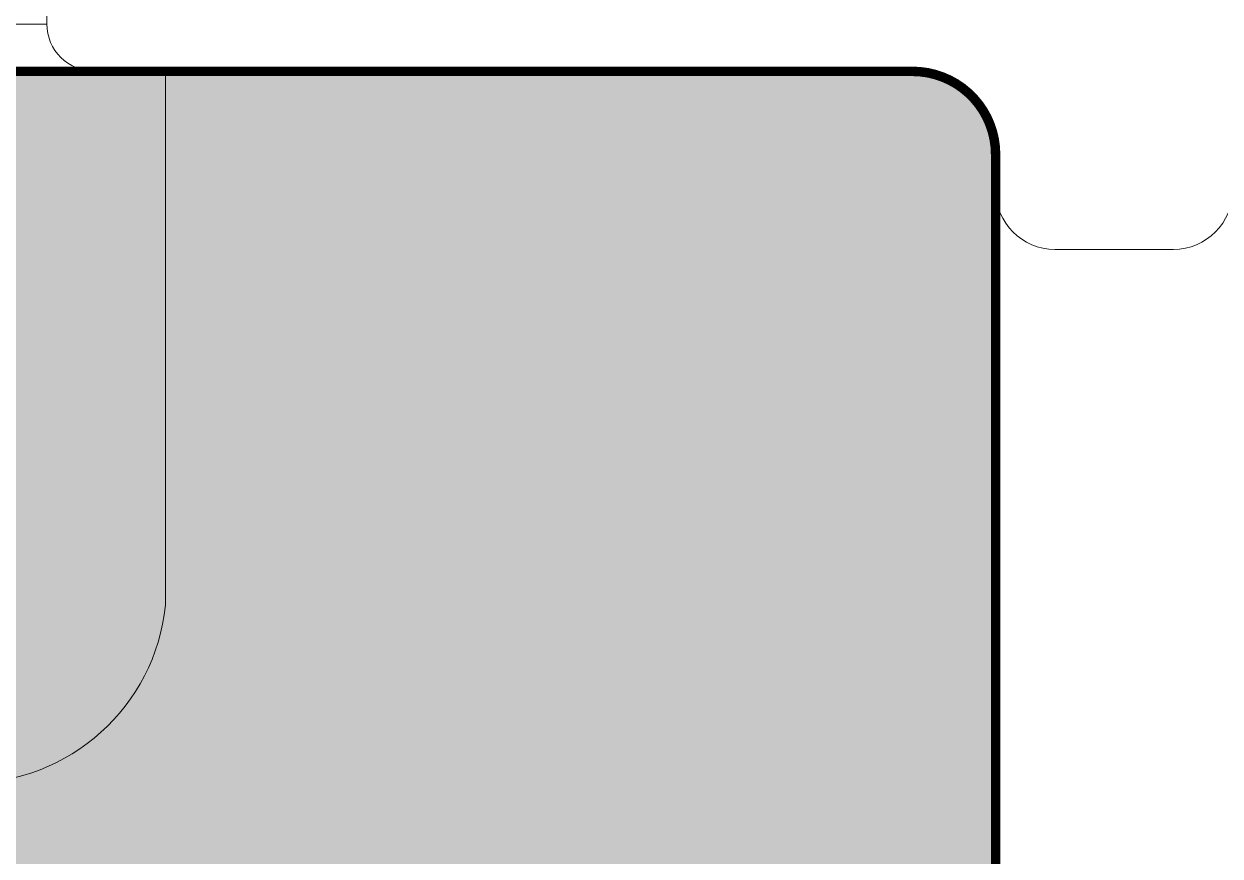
# Model space of a CAD drawing. Header units: metres. Extents: x 8 to 2416, y -346 to 476.
# Drawn here: x 218.993 to 220.001, y -96.512 to -95.811 of the extents above; entities that cross this region are included whole.
import ezdxf

# ---------------------------------------------------------------- set-up
doc = ezdxf.new("R2010")
doc.units = ezdxf.units.M
doc.linetypes.add('0', pattern=[0])
doc.layers.get('0').update_dxf_attribs({"color": 250, "linetype": '0', "lineweight": 20})
for name, color, linetype, lineweight in [('A-DOOR', 35, 'Continuous', 5), ('A-WALL', 250, 'Continuous', 20), ('baños', 140, 'Continuous', 0), ('PLAFON', 253, 'Continuous', 5)]:
    doc.layers.add(name, color=color, linetype=linetype, lineweight=lineweight)
doc.styles.get("Standard").update_dxf_attribs({"font": 'arial.ttf', "height": 0.1875})

# ---------------------------------------------------------------- blocks, each defined once
blk = doc.blocks.new('PL BASE 2N NASAS 09')
at = {"layer": 'A-DOOR'}
for p, q in [((169.0136, -5.3718), (169.0476, -5.3718)), ((166.3576, -5.4117), (169.0876, -5.4117))]:
    blk.add_line(p, q, dxfattribs=at)
at = {"layer": 'A-WALL'}
for p, q in [((169.0476, -5.2517), (169.0476, -5.3717)), ((169.0876, -5.4117), (169.7775, -5.4117)), ((169.8475, -5.4817), (169.8475, -5.5117)), ((169.9975, -5.5617), (169.8975, -5.5617))]:
    blk.add_line(p, q, dxfattribs=at)
for centre, radius, start, end in [((169.0876, -5.3717), 0.04, 180, 269.9993), ((169.7775, -5.4817), 0.07, 0, 90), ((169.8975, -5.5117), 0.05, 180, 270), ((169.9975, -5.5117), 0.05, 270, 0)]:
    blk.add_arc(centre, radius, start, end, dxfattribs=at)
at = {"layer": 'baños'}
blk.add_line((169.1476, -5.4117), (169.1476, -5.8617), dxfattribs=at)
blk.add_arc((168.981, -5.8443), 0.1675, 270, 354.0288, dxfattribs=at)
at = {"layer": 'baños', "linetype": 'Continuous', "flags": 8}
for tag, p in [('MODELNUMBER', (167.1329, -5.6306, 0)), ('TRADENAME', (167.1329, -5.6307, 0)), ('PRODUCT', (167.1329, -5.6307, 0)), ('MATERIAL', (167.1329, -5.6307, 0)), ('MODELNUMBER', (168.3076, -5.6306, 0)), ('TRADENAME', (168.3076, -5.6307, 0)), ('PRODUCT', (168.3076, -5.6307, 0)), ('MATERIAL', (168.3076, -5.6307, 0))]:
    blk.add_attdef(tag, p, '', height=0.0000254, rotation=180.0001, dxfattribs=at)
blk = doc.blocks.new('PL MUEBLES 2N NASAS 09')
blk.add_blockref('PL BASE 2N NASAS 09', (49.9143, 62.717))

msp = doc.modelspace()

# ---------------------------------------------------------------- hatches: boundary and pattern name
at = {"layer": 'PLAFON', "transparency": 33554477}
h = msp.add_hatch(color=256, dxfattribs=at)
h.dxf.hatch_style = 1
edge = h.paths.add_edge_path()
edge.add_line((215.2618, -98.0207), (215.2618, -99.3307))
edge.add_arc((215.3318, -99.3307), 0.07, 180, 270)
edge.add_line((215.3318, -99.4007), (216.3918, -99.4007))
edge.add_line((216.3918, -99.4007), (219.7418, -99.4007))
edge.add_arc((219.7418, -99.3307), 0.07, 270, 360)
edge.add_line((219.8118, -99.3307), (219.8118, -95.9207))
edge.add_arc((219.7418, -95.9207), 0.07, 0, 90)
edge.add_line((219.7418, -95.8507), (215.3318, -95.8507))
edge.add_arc((215.3318, -95.9207), 0.07, 90, 180)
edge.add_line((215.2618, -95.9207), (215.2618, -98.0207))

# ---------------------------------------------------------------- linework, layer by layer
at = {"layer": 'PLAFON', "const_width": 0.008}
msp.add_lwpolyline([(216.3918, -99.4007), (219.7418, -99.4007, 0.414214), (219.8118, -99.3307), (219.8118, -95.9207, 0.414214), (219.7418, -95.8507), (215.3318, -95.8507, 0.414214), (215.2618, -95.9207), (215.2618, -98.0207)], format="xyb", dxfattribs=at)

# ---------------------------------------------------------------- block references
msp.add_blockref('PL MUEBLES 2N NASAS 09', (0.05, -153.156))

doc.saveas('drawing.dxf')
